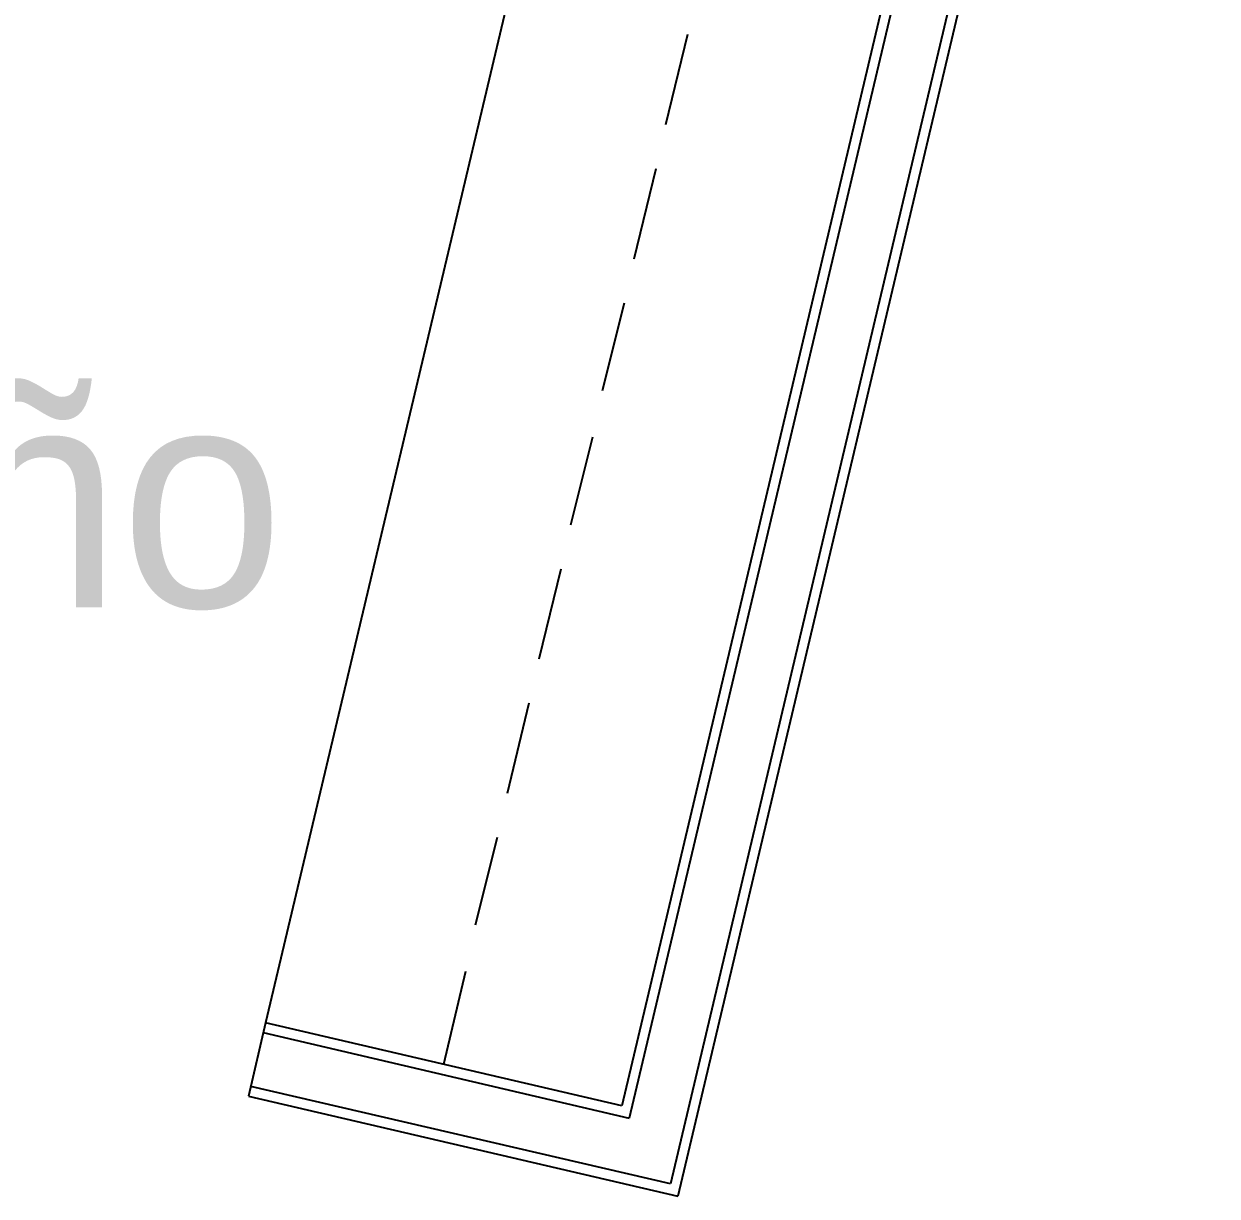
# Model space of a CAD drawing. Header units: feet. Extents: x -84 to 198, y -22 to 181.
# Drawn here: x 115.65 to 122.17, y 98.95 to 105.36 of the extents above; entities that cross this region are included whole.
import ezdxf
from ezdxf.enums import TextEntityAlignment as Align

# ---------------------------------------------------------------- set-up
doc = ezdxf.new("R2010")
doc.units = ezdxf.units.FT
doc.layers.add('A-LINEA', color=7, linetype='CONTINUOUS')
doc.layers.add('A-NOMBRE-ESPACIO', color=2, linetype='CONTINUOUS')

msp = doc.modelspace()

# ---------------------------------------------------------------- linework, layer by layer
at = {"layer": 'A-LINEA'}
for p, q in [((121.7733, 111.4978), (118.92, 99.4444)), ((121.84, 111.5378), (118.96, 99.3778)), ((122.12, 111.4178), (119.1867, 99.0178)), ((122.1733, 111.4044), (119.2267, 98.9511)), ((119.2933, 109.6844), (116.9733, 99.8978)), ((119.28, 105.2978), (119.16, 104.8044)), ((119.1067, 104.5644), (118.9867, 104.0711)), ((118.9333, 103.8311), (118.8133, 103.3511)), ((118.76, 103.0978), (118.64, 102.6178)), ((118.5867, 102.3778), (118.4667, 101.8844)), ((118.4133, 101.6444), (118.2933, 101.1511)), ((118.24, 100.9111), (118.12, 100.4311)), ((118.0667, 100.1778), (117.9467, 99.6711)), ((116.9733, 99.8978), (116.88, 99.4978)), ((118.92, 99.4444), (116.9733, 99.8978)), ((116.96, 99.8444), (118.96, 99.3778)), ((116.88, 99.4978), (119.2267, 98.9511)), ((119.1867, 99.0178), (116.8933, 99.5511))]:
    msp.add_line(p, q, dxfattribs=at)

# ---------------------------------------------------------------- texts
at = {"layer": 'A-NOMBRE-ESPACIO'}
msp.add_text('Baño', height=1.2, dxfattribs=at).set_placement((115.2, 102.1689), align=Align.CENTER)

doc.saveas('drawing.dxf')
